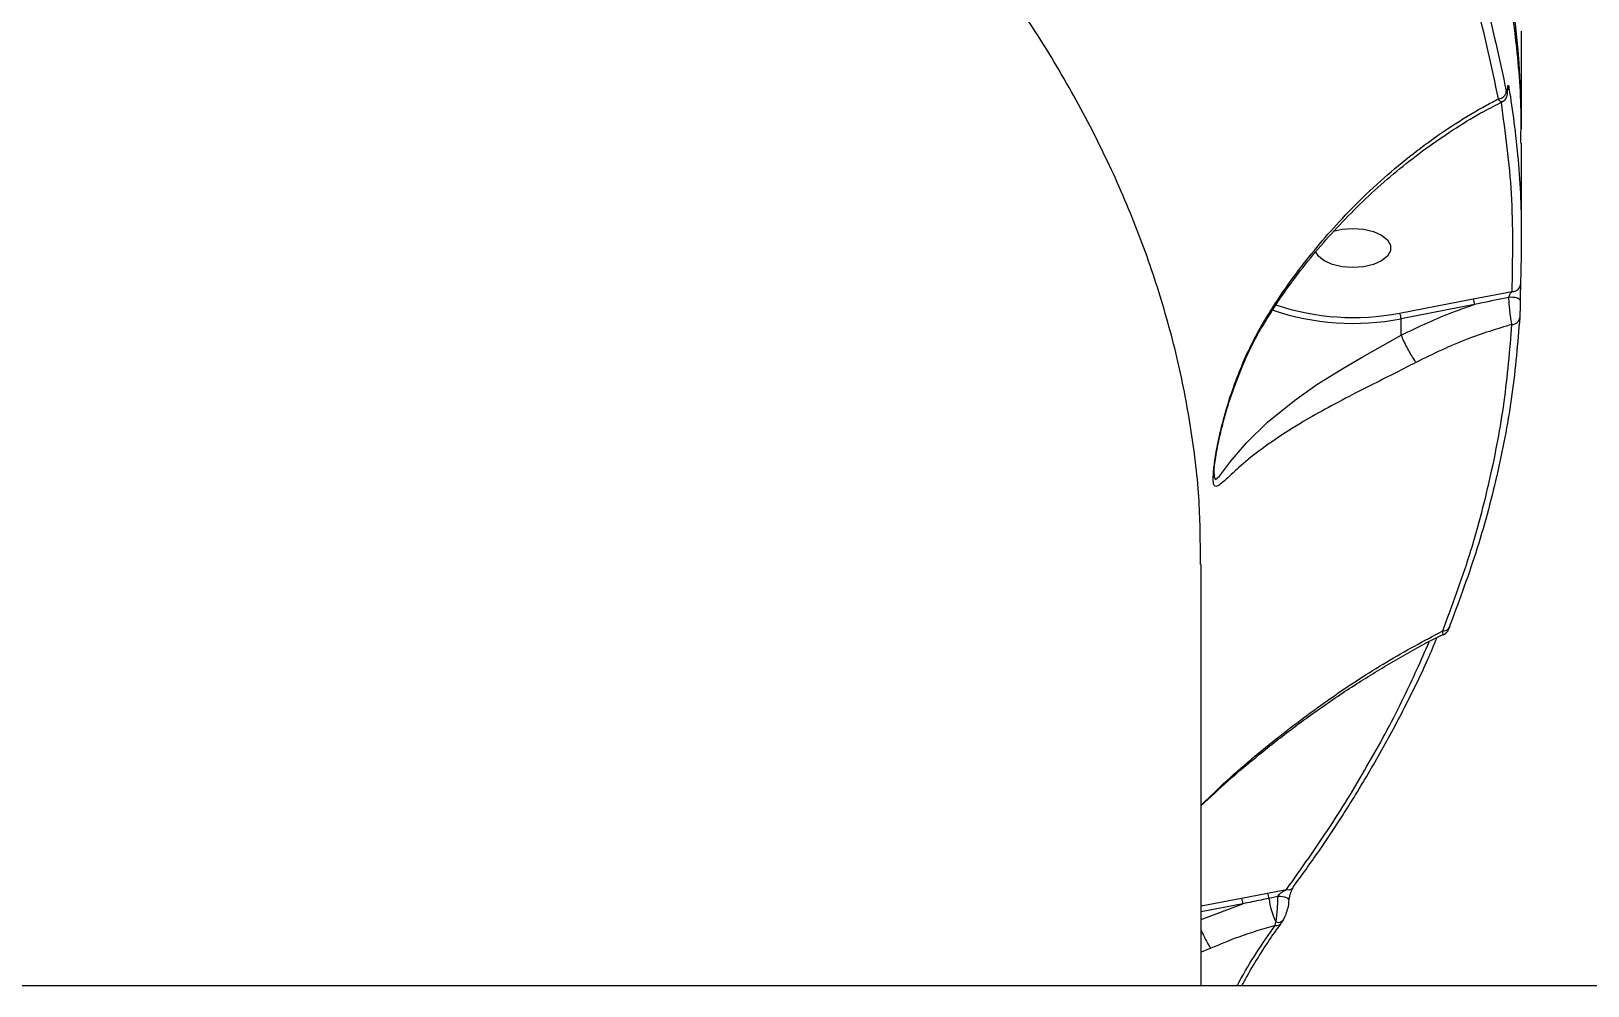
# Model space of a CAD drawing. Header units: millimetres. Extents: x -10881 to 8954, y -8695 to 5624.
# Drawn here: x -4271.4 to -4086.6, y 1703.8 to 1817.1 of the extents above; entities that cross this region are included whole.
import ezdxf

# ---------------------------------------------------------------- set-up
doc = ezdxf.new("R2010")
doc.units = ezdxf.units.MM
for name, color, linetype in [('DIKOM_ОБЪЕКТ', 7, 'Continuous'), ('DIKOM_РАЗМЕР_ЗОНА', 7, 'Continuous'), ('DIKOM_РАЗМЕР_ОБЪЕКТА', 7, 'Continuous')]:
    doc.layers.add(name, color=color, linetype=linetype)
doc.styles.add('style1', font='arial.ttf', dxfattribs={"width": 0.8})
doc.dimstyles.new('1-50', dxfattribs={"dimtxt": 300, "dimasz": 200, "dimexe": 100, "dimexo": 0, "dimgap": 100, "dimtad": 1, "dimtxsty": 'style1', "dimcen": 200, "dimclrd": 7, "dimclre": 7, "dimclrt": 7, "dimadec": 1, "dimazin": 2, "dimtfac": 1, "dimtmove": 0, "dimatfit": 2, "dimfxl": 0, "dimlwd": 25, "dimlwe": 18, "dimarcsym": 0})

# ---------------------------------------------------------------- blocks, each defined once
blk = doc.blocks.new('*D9')
at = {"layer": 'Defpoints', "color": 0, "transparency": 16777216}
for p in [(-9533.99, 4149), (-6877.05, 4149), (-2715.65, -5051.15)]:
    blk.add_point(p, dxfattribs=at)
at = {"layer": 'DIKOM_РАЗМЕР_ОБЪЕКТА', "color": 7, "lineweight": 18, "transparency": 16777216}
for p, q in [((-6877.05, 4149), (-9633.99, 4149)), ((-2715.65, -5051.15), (-9633.99, -5051.15))]:
    blk.add_line(p, q, dxfattribs=at)
at = {"layer": 'DIKOM_РАЗМЕР_ОБЪЕКТА', "color": 7, "lineweight": 25, "transparency": 16777216}
blk.add_line((-9533.99, -4851.15), (-9533.99, 3949), dxfattribs=at)
at = {"layer": 'DIKOM_РАЗМЕР_ОБЪЕКТА', "color": 7, "transparency": 16777216}
for points in [[(-9567.32, 3949), (-9500.66, 3949), (-9533.99, 4149)], [(-9567.32, -4851.15), (-9500.66, -4851.15), (-9533.99, -5051.15)]]:
    blk.add_solid(points, dxfattribs=at)
at = {"layer": 'DIKOM_РАЗМЕР_ОБЪЕКТА', "color": 7, "transparency": 16777216, "insert": (-9787.16, -451.07), "char_height": 300, "attachment_point": 5, "rotation": 90, "style": 'style1'}
blk.add_mtext('9200', dxfattribs=at)
blk = doc.blocks.new('*D10')
at = {"layer": 'Defpoints', "color": 0, "transparency": 16777216}
for p in [(-7152.73, 2730.8), (7385.22, 911.28), (7385.22, -7693.77)]:
    blk.add_point(p, dxfattribs=at)
at = {"layer": 'DIKOM_РАЗМЕР_ОБЪЕКТА', "color": 7, "lineweight": 18, "transparency": 16777216}
for p, q in [((-7152.73, 2730.8), (-7152.73, -7793.77)), ((7385.22, 911.28), (7385.22, -7793.77))]:
    blk.add_line(p, q, dxfattribs=at)
at = {"layer": 'DIKOM_РАЗМЕР_ОБЪЕКТА', "color": 7, "lineweight": 25, "transparency": 16777216}
blk.add_line((-6952.73, -7693.77), (7185.22, -7693.77), dxfattribs=at)
at = {"layer": 'DIKOM_РАЗМЕР_ОБЪЕКТА', "color": 7, "transparency": 16777216}
for points in [[(-6952.73, -7660.43), (-6952.73, -7727.1), (-7152.73, -7693.77)], [(7185.22, -7660.43), (7185.22, -7727.1), (7385.22, -7693.77)]]:
    blk.add_solid(points, dxfattribs=at)
at = {"layer": 'DIKOM_РАЗМЕР_ОБЪЕКТА', "color": 7, "transparency": 16777216, "insert": (116.24, -7440.59), "char_height": 300, "attachment_point": 5, "style": 'style1'}
blk.add_mtext('14500', dxfattribs=at)
blk = doc.blocks.new('*D11')
at = {"layer": 'Defpoints', "color": 0, "transparency": 16777216}
for p in [(-7028.45, 5624.13), (-10431.26, -7165.91), (-2784.83, -7165.91)]:
    blk.add_point(p, dxfattribs=at)
at = {"layer": 'DIKOM_РАЗМЕР_ЗОНА', "color": 7, "lineweight": 18, "transparency": 16777216}
for p, q in [((-7028.45, 5624.13), (-10531.26, 5624.13)), ((-2784.83, -7165.91), (-10531.26, -7165.91))]:
    blk.add_line(p, q, dxfattribs=at)
at = {"layer": 'DIKOM_РАЗМЕР_ЗОНА', "color": 7, "lineweight": 25, "transparency": 16777216}
blk.add_line((-10431.26, 5424.13), (-10431.26, -6965.91), dxfattribs=at)
at = {"layer": 'DIKOM_РАЗМЕР_ЗОНА', "color": 7, "transparency": 16777216}
for points in [[(-10464.6, 5424.13), (-10397.93, 5424.13), (-10431.26, 5624.13)], [(-10464.6, -6965.91), (-10397.93, -6965.91), (-10431.26, -7165.91)]]:
    blk.add_solid(points, dxfattribs=at)
at = {"layer": 'DIKOM_РАЗМЕР_ЗОНА', "color": 7, "transparency": 16777216, "insert": (-10684.43, -770.89), "char_height": 300, "attachment_point": 5, "rotation": 90, "style": 'style1'}
blk.add_mtext('12800', dxfattribs=at)
blk = doc.blocks.new('*D12')
at = {"layer": 'Defpoints', "color": 0, "transparency": 16777216}
for p in [(-9113.32, 3014.05), (8954.2, 2756.48), (8954.2, -8594.51)]:
    blk.add_point(p, dxfattribs=at)
at = {"layer": 'DIKOM_РАЗМЕР_ЗОНА', "color": 7, "lineweight": 18, "transparency": 16777216}
for p, q in [((-9113.32, 3014.05), (-9113.32, -8694.51)), ((8954.2, 2756.48), (8954.2, -8694.51))]:
    blk.add_line(p, q, dxfattribs=at)
at = {"layer": 'DIKOM_РАЗМЕР_ЗОНА', "color": 7, "lineweight": 25, "transparency": 16777216}
blk.add_line((-8913.32, -8594.51), (8754.2, -8594.51), dxfattribs=at)
at = {"layer": 'DIKOM_РАЗМЕР_ЗОНА', "color": 7, "transparency": 16777216}
for points in [[(-8913.32, -8561.18), (-8913.32, -8627.85), (-9113.32, -8594.51)], [(8754.2, -8561.18), (8754.2, -8627.85), (8954.2, -8594.51)]]:
    blk.add_solid(points, dxfattribs=at)
at = {"layer": 'DIKOM_РАЗМЕР_ЗОНА', "color": 7, "transparency": 16777216, "insert": (-79.56, -8341.34), "char_height": 300, "attachment_point": 5, "style": 'style1'}
blk.add_mtext('18000', dxfattribs=at)

msp = doc.modelspace()

# ---------------------------------------------------------------- linework, layer by layer
at = {"layer": 'DIKOM_ОБЪЕКТ', "color": 7, "linetype": 'Continuous', "lineweight": 15}
for p, q in [((-4094.514, 1805.515), (-4094.514, 1817.088)), ((-4108.983, 1783.639), (-4100.253, 1785.326)), ((-4100.077, 1784.657), (-4108.807, 1782.969)), ((-4100.253, 1785.326), (-4095.631, 1786.201)), ((-4108.807, 1781.016), (-4108.807, 1782.969)), ((-4108.806, 1781.012), (-4108.807, 1781.016)), ((-4131.001, 1764.601), (-4131.002, 1764.492)), ((-4127.757, 1714.228), (-4124.658, 1714.817)), ((-4124.658, 1714.817), (-4122.401, 1715.245)), ((-4123.428, 1714.407), (-4124.486, 1714.196)), ((-4132.514, 1713.309), (-4127.757, 1714.228)), ((-4132.514, 1711.688), (-4127.581, 1713.559)), ((-4127.581, 1713.559), (-4132.514, 1712.605)), ((-4122.089, 1713.975), (-4122.088, 1713.989)), ((-4123.736, 1710.979), (-4123.65, 1711.402)), ((-4131.381, 1708.282), (-4132.514, 1707.803)), ((-3761.35, 1703.825), (-6067.666, 1703.825))]:
    msp.add_line(p, q, dxfattribs=at)
at = {"layer": 'DIKOM_ОБЪЕКТ', "color": 7, "linetype": 'Continuous', "lineweight": 15, "flags": 128}
for points in [[(-4096.003, 1810.354), (-4096.023, 1810.186), (-4096.034, 1810.143)], [(-4114.514, 1793.686), (-4113.246, 1793.593), (-4112.081, 1793.319), (-4111.113, 1792.887), (-4110.421, 1792.332), (-4110.06, 1791.699), (-4110.06, 1791.04), (-4110.421, 1790.407), (-4111.113, 1789.852), (-4112.081, 1789.42), (-4113.246, 1789.146), (-4114.514, 1789.052), (-4115.782, 1789.146), (-4116.947, 1789.42), (-4117.915, 1789.852), (-4118.608, 1790.407), (-4118.944, 1790.963)], [(-4116.864, 1793.345), (-4115.782, 1793.593), (-4114.514, 1793.686)], [(-4094.672, 1785.119), (-4094.695, 1785.211), (-4094.775, 1785.297), (-4094.908, 1785.375), (-4095.086, 1785.438), (-4095.299, 1785.483), (-4095.533, 1785.507), (-4095.776, 1785.509), (-4096.012, 1785.49)], [(-4131.002, 1764.492), (-4131.004, 1764.275), (-4130.99, 1764.163), (-4130.833, 1763.909), (-4130.366, 1764.299), (-4129.773, 1765.069), (-4129.045, 1766.024), (-4127.162, 1768.24), (-4124.663, 1770.685), (-4121.453, 1773.288), (-4118.792, 1775.149), (-4115.716, 1777.083), (-4113.428, 1778.421), (-4110.988, 1779.796), (-4108.807, 1781.012), (-4108.806, 1781.012), (-4108.806, 1781.012)], [(-4122.088, 1713.989), (-4122.109, 1714.072), (-4122.207, 1714.175), (-4122.376, 1714.268), (-4122.602, 1714.342), (-4122.867, 1714.393), (-4123.15, 1714.415), (-4123.428, 1714.407)], [(-4123.023, 1711.252), (-4123.029, 1711.243), (-4123.08, 1711.184)]]:
    msp.add_lwpolyline(points, dxfattribs=at)
at = {"layer": 'DIKOM_ОБЪЕКТ', "color": 7, "linetype": 'Continuous', "lineweight": 15}
for centre, radius, start, end in [((-4212.41, 1804.93), 117.897, 0.2843, 24.38614), ((-4097.297, 1810.03), 0.978, 272.81657, 355.34478), ((-4095.552, 1787.121), 0.924, 265.07884, 355.36275), ((-4114.474, 1812.049), 28.936, 251.46519, 280.94027), ((-4101.388, 1784.671), 1.31, 359.38862, 30.02192), ((-4114.497, 1811.825), 29.411, 250.94843, 281.15501), ((-4110.117, 1782.983), 1.311, 359.38933, 30.02152), ((-4095.624, 1783.196), 0.906, 268.67851, 355.83416), ((-4103.767, 1746.741), 0.807, 263.44838, 357.34275), ((-4125.8, 1714.168), 1.314, 1.22642, 29.59813), ((-4122.205, 1716.005), 0.786, 255.50169, 319.89581), ((-4128.892, 1713.573), 1.31, 359.38862, 30.02192), ((-4116.431, 1715.085), 8.105, 186.2948, 207.02447), ((-4123.618, 1711.751), 0.781, 261.29267, 313.50758), ((-4123.372, 1712.099), 0.751, 248.22091, 324.4439)]:
    msp.add_arc(centre, radius, start, end, dxfattribs=at)
for points, knots in [([(-4132.614, 1753.818), (-4132.624, 1756.319), (-4132.645, 1761.59), (-4133.614, 1769.627), (-4135.186, 1777.921), (-4137.46, 1786.216), (-4140.407, 1794.489), (-4144.053, 1802.747), (-4148.391, 1810.953), (-4153.43, 1819.098), (-4158.972, 1826.887), (-4164.937, 1834.313), (-4171.25, 1841.382), (-4178.107, 1848.329), (-4185.028, 1854.707), (-4191.879, 1860.526), (-4198.564, 1865.816), (-4205.581, 1871), (-4214.584, 1877.218), (-4224.67, 1883.594), (-4235.916, 1890.065), (-4246.363, 1895.623), (-4257.244, 1900.974), (-4267.824, 1905.782), (-4277.982, 1910.075), (-4287.648, 1913.902), (-4297.557, 1917.571), (-4309.997, 1921.873), (-4324.137, 1926.323), (-4340.079, 1930.8), (-4355.355, 1934.645), (-4370.983, 1938.142), (-4386.903, 1941.275), (-4403.079, 1944.04), (-4419.487, 1946.421), (-4436.113, 1948.454), (-4447.34, 1949.481), (-4452.959, 1949.996)], [0, 0, 0, 0, 0.0266936, 0.0562694, 0.0859898, 0.1157619, 0.1458432, 0.1759783, 0.2064281, 0.2369338, 0.2675929, 0.2953731, 0.3231533, 0.3511052, 0.379057, 0.4016499, 0.4242427, 0.4469277, 0.4696128, 0.5076941, 0.5354082, 0.5631224, 0.5910077, 0.618893, 0.6414317, 0.6639705, 0.686601, 0.7092316, 0.7472211, 0.7786569, 0.8101548, 0.8417467, 0.8734016, 0.9049407, 0.9365426, 0.9682394, 1, 1, 1, 1]), ([(-4097.249, 1809.053), (-4098.04, 1812.814), (-4099.624, 1820.346), (-4103.49, 1831.576), (-4108.363, 1842.756), (-4112.606, 1850.098), (-4114.731, 1853.774)], [0, 0, 0, 0, 0.2482527, 0.4971938, 0.7482409, 1, 1, 1, 1]), ([(-4094.599, 1803.791), (-4094.576, 1804.884), (-4094.491, 1809.05), (-4095.12, 1816.285), (-4096.493, 1825.498), (-4098.705, 1834.691), (-4101.493, 1843.494), (-4103.908, 1849.181), (-4105.039, 1851.844)], [0, 0, 0, 0, 0.0676819, 0.2578746, 0.4480672, 0.6396592, 0.8312513, 1, 1, 1, 1]), ([(-4104.999, 1837.611), (-4104.253, 1835.985), (-4101.795, 1830.629), (-4098.774, 1821.402), (-4097.14, 1813.772), (-4096.322, 1809.951)], [0, 0, 0, 0, 0.1787272, 0.588782, 1, 1, 1, 1]), ([(-4096.162, 1810.148), (-4096.162, 1810.176), (-4096.159, 1810.315), (-4096.146, 1810.526), (-4096.114, 1810.679), (-4096.064, 1810.664), (-4096.025, 1810.464), (-4096.003, 1810.354)], [0, 0, 0, 0, 0.0440727, 0.2245474, 0.4337722, 0.6875081, 1, 1, 1, 1]), ([(-4124.675, 1783.304), (-4124.241, 1783.989), (-4123.078, 1785.824), (-4121.028, 1788.689), (-4117.63, 1792.951), (-4113.782, 1797.033), (-4109.559, 1800.827), (-4106.032, 1803.622), (-4102.396, 1806.137), (-4099.443, 1807.905), (-4097.722, 1808.806), (-4097.249, 1809.053)], [0, 0, 0, 0, 0.060117, 0.1609822, 0.2618618, 0.4689754, 0.5884105, 0.7078537, 0.8306446, 0.9534372, 1, 1, 1, 1]), ([(-4124.537, 1783.223), (-4124.337, 1783.55), (-4123.505, 1784.917), (-4121.851, 1787.243), (-4119.57, 1790.206), (-4117.076, 1793.098), (-4114.399, 1795.904), (-4111.555, 1798.591), (-4108.568, 1801.129), (-4105.457, 1803.502), (-4102.255, 1805.663), (-4099.343, 1807.421), (-4097.507, 1808.338), (-4096.763, 1808.709)], [0, 0, 0, 0, 0.0284432, 0.1187764, 0.2118341, 0.3077041, 0.40629, 0.5072874, 0.6101692, 0.7145888, 0.8211099, 0.9275311, 1, 1, 1, 1]), ([(-4096.781, 1808.748), (-4096.825, 1808.726), (-4096.941, 1808.667), (-4097.115, 1808.849), (-4097.23, 1809.024), (-4097.249, 1809.053)], [0, 0, 0, 0, 0.3332196, 0.8892047, 1, 1, 1, 1]), ([(-4095.631, 1786.201), (-4095.551, 1790.076), (-4095.396, 1797.562), (-4096.416, 1805.031), (-4096.908, 1808.634)], [0, 0, 0, 0, 0.5175632, 1, 1, 1, 1]), ([(-4096.769, 1808.731), (-4096.737, 1808.743), (-4096.617, 1808.789), (-4096.463, 1808.941), (-4096.322, 1809.139), (-4096.244, 1809.33), (-4096.201, 1809.507), (-4096.17, 1809.722), (-4096.165, 1809.95), (-4096.161, 1810.097)], [0, 0, 0, 0, 0.0530532, 0.1990059, 0.3266044, 0.4415898, 0.551233, 0.7097877, 1, 1, 1, 1]), ([(-4096.322, 1809.951), (-4096.298, 1809.841), (-4096.257, 1809.648), (-4096.208, 1809.641), (-4096.178, 1809.792), (-4096.166, 1809.995), (-4096.163, 1810.126), (-4096.162, 1810.148)], [0, 0, 0, 0, 0.3277202, 0.573894, 0.77963, 0.9627747, 1, 1, 1, 1]), ([(-4096.157, 1810.121), (-4096.156, 1810.161), (-4096.154, 1810.265), (-4096.147, 1810.341), (-4096.146, 1810.346), (-4096.146, 1810.348)], [0, 0, 0, 0, 0.3330294, 0.8624678, 1, 1, 1, 1]), ([(-4096.003, 1810.354), (-4095.948, 1810.012), (-4095.673, 1808.302), (-4095.037, 1803.569), (-4094.427, 1796.139), (-4094.563, 1790.079), (-4094.632, 1787.046)], [0, 0, 0, 0, 0.0441412, 0.2207137, 0.6100127, 1, 1, 1, 1]), ([(-4094.514, 1792.143), (-4094.514, 1793.363), (-4094.514, 1797.28), (-4094.514, 1801.136), (-4094.514, 1803.791)], [0, 0, 0, 0, 0.31153242, 1, 1, 1, 1]), ([(-4094.632, 1787.046), (-4094.633, 1787.009), (-4094.639, 1786.873), (-4094.649, 1786.56), (-4094.66, 1786.092), (-4094.669, 1785.59), (-4094.671, 1785.276), (-4094.672, 1785.119)], [0, 0, 0, 0, 0.0918816, 0.335558, 0.5630753, 0.7814373, 1, 1, 1, 1]), ([(-4108.807, 1781.016), (-4106.676, 1782.033), (-4103.806, 1783.403), (-4100.842, 1784.4), (-4100.077, 1784.657)], [0, 0, 0, 0, 0.7421802, 1, 1, 1, 1]), ([(-4096.012, 1785.49), (-4097.117, 1785.269), (-4098.474, 1784.999), (-4099.827, 1784.71), (-4100.077, 1784.657)], [0, 0, 0, 0, 0.8148012, 1, 1, 1, 1]), ([(-4096.012, 1785.49), (-4096.004, 1785.536), (-4095.995, 1785.591), (-4095.959, 1785.707), (-4095.902, 1785.842), (-4095.8, 1786.013), (-4095.706, 1786.13), (-4095.648, 1786.185), (-4095.631, 1786.201)], [0, 0, 0, 0, 0.1522482, 0.1824919, 0.3869018, 0.6239511, 0.8956515, 1, 1, 1, 1]), ([(-4095.644, 1782.29), (-4095.658, 1782.35), (-4095.708, 1782.569), (-4095.796, 1783.088), (-4095.893, 1783.868), (-4095.971, 1784.704), (-4095.998, 1785.226), (-4096.012, 1785.49)], [0, 0, 0, 0, 0.0902993, 0.3322162, 0.5590657, 0.7775841, 1, 1, 1, 1]), ([(-4094.672, 1785.119), (-4094.673, 1784.958), (-4094.675, 1784.637), (-4094.684, 1784.121), (-4094.697, 1783.637), (-4094.709, 1783.31), (-4094.717, 1783.169), (-4094.719, 1783.131)], [0, 0, 0, 0, 0.216891, 0.4334722, 0.6619726, 0.9080849, 1, 1, 1, 1]), ([(-4107.046, 1777.787), (-4107.836, 1777.379), (-4109.493, 1776.522), (-4112.036, 1775.247), (-4114.901, 1773.795), (-4117.885, 1772.216), (-4121.198, 1770.33), (-4124.314, 1768.307), (-4127.018, 1766.279), (-4129.063, 1764.398), (-4130.29, 1763.248), (-4130.89, 1762.974), (-4131.106, 1763.425), (-4131.113, 1764.475), (-4130.919, 1766.172), (-4130.556, 1768.213), (-4129.772, 1771.638), (-4128.277, 1776.312), (-4126.299, 1780.594), (-4124.951, 1782.843), (-4124.675, 1783.304)], [0, 0, 0, 0, 0.039972, 0.0838375, 0.127732, 0.1889333, 0.2502303, 0.3350389, 0.419981, 0.5024357, 0.584612, 0.6297421, 0.6580817, 0.6869127, 0.7179993, 0.7532858, 0.7887207, 0.8822415, 0.975869, 1, 1, 1, 1]), ([(-4131.009, 1764.492), (-4131.009, 1764.555), (-4131.009, 1764.719), (-4130.973, 1765.241), (-4130.878, 1766.048), (-4130.706, 1767.148), (-4130.43, 1768.552), (-4130.021, 1770.308), (-4129.406, 1772.515), (-4128.501, 1775.242), (-4127.262, 1778.267), (-4125.922, 1781.019), (-4124.92, 1782.606), (-4124.532, 1783.22)], [0, 0, 0, 0, 0.0253078, 0.0659986, 0.1164643, 0.1768516, 0.2462755, 0.3315366, 0.4393783, 0.5725786, 0.737886, 0.8986049, 1, 1, 1, 1]), ([(-4124.56, 1783.237), (-4124.569, 1783.241), (-4124.581, 1783.246), (-4124.661, 1783.295), (-4124.675, 1783.304)], [0, 0, 0, 0, 0.8256744, 1, 1, 1, 1]), ([(-4094.719, 1783.131), (-4094.975, 1780.087), (-4095.488, 1773.995), (-4097.222, 1764.871), (-4099.606, 1755.757), (-4101.842, 1749.723), (-4102.961, 1746.704)], [0, 0, 0, 0, 0.2488775, 0.4981996, 0.7488726, 1, 1, 1, 1]), ([(-4108.806, 1781.012), (-4108.709, 1780.788), (-4108.515, 1780.34), (-4108.132, 1779.572), (-4107.734, 1778.839), (-4107.369, 1778.235), (-4107.152, 1777.921), (-4107.06, 1777.805), (-4107.046, 1777.787)], [0, 0, 0, 0, 0.1975765, 0.3951529, 0.5927296, 0.7903069, 0.9681074, 1, 1, 1, 1]), ([(-4095.644, 1782.29), (-4097.43, 1781.758), (-4101.309, 1780.602), (-4105.036, 1778.774), (-4107.046, 1777.787)], [0, 0, 0, 0, 0.4604881, 1, 1, 1, 1]), ([(-4103.859, 1745.939), (-4102.753, 1748.926), (-4100.538, 1754.904), (-4098.16, 1763.971), (-4096.417, 1773.103), (-4095.902, 1779.226), (-4095.644, 1782.29)], [0, 0, 0, 0, 0.2488778, 0.4982002, 0.748873, 1, 1, 1, 1]), ([(-4132.514, 1703.825), (-4132.514, 1708.199), (-4132.514, 1717.42), (-4132.514, 1731.327), (-4132.514, 1743.627), (-4132.514, 1751.071), (-4132.514, 1753.819)], [0, 0, 0, 0, 0.2587896, 0.5455429, 0.8322963, 1, 1, 1, 1]), ([(-4132.514, 1725.261), (-4131.771, 1725.991), (-4128.892, 1728.822), (-4123.753, 1733.115), (-4117.15, 1738.053), (-4110.543, 1742.363), (-4106.086, 1744.748), (-4103.859, 1745.939)], [0, 0, 0, 0, 0.083024, 0.3218273, 0.5477511, 0.7740594, 1, 1, 1, 1]), ([(-4103.775, 1745.484), (-4103.778, 1745.474), (-4103.791, 1745.425), (-4103.823, 1745.629), (-4103.852, 1745.877), (-4103.859, 1745.939)], [0, 0, 0, 0, 0.1659403, 0.7900169, 1, 1, 1, 1]), ([(-4103.766, 1745.464), (-4103.691, 1745.507), (-4103.526, 1745.602), (-4103.336, 1745.815), (-4103.15, 1746.094), (-4103.056, 1746.341), (-4102.999, 1746.491)], [0, 0, 0, 0, 0.1555154, 0.3416649, 0.5987254, 1, 1, 1, 1]), ([(-4132.514, 1725.207), (-4131.452, 1726.203), (-4129.183, 1728.328), (-4125.547, 1731.39), (-4121.59, 1734.481), (-4117.385, 1737.498), (-4113.019, 1740.383), (-4108.584, 1743.005), (-4105.508, 1744.71), (-4103.917, 1745.457), (-4103.791, 1745.516)], [0, 0, 0, 0, 0.1175447, 0.2509995, 0.3901675, 0.5353933, 0.6882168, 0.8391526, 0.9872471, 1, 1, 1, 1]), ([(-4122.401, 1715.245), (-4120.636, 1717.738), (-4117.103, 1722.727), (-4112.495, 1730.347), (-4108.55, 1737.65), (-4106.433, 1742.449), (-4105.464, 1744.646)], [0, 0, 0, 0, 0.2593384, 0.5190303, 0.779793, 1, 1, 1, 1]), ([(-4121.627, 1715.518), (-4120.597, 1716.934), (-4118.213, 1720.212), (-4114.832, 1725.415), (-4111.426, 1731.1), (-4108.361, 1736.822), (-4106.061, 1741.501), (-4104.895, 1744.287), (-4104.537, 1745.141)], [0, 0, 0, 0, 0.1467729, 0.3397879, 0.5321922, 0.7237972, 0.9153562, 1, 1, 1, 1]), ([(-4123.65, 1711.402), (-4123.619, 1711.607), (-4123.549, 1712.058), (-4123.477, 1712.869), (-4123.432, 1713.699), (-4123.429, 1714.167), (-4123.428, 1714.407)], [0, 0, 0, 0, 0.2543422, 0.5586974, 0.7734627, 1, 1, 1, 1]), ([(-4123.428, 1714.407), (-4123.417, 1714.436), (-4123.398, 1714.491), (-4123.323, 1714.603), (-4123.169, 1714.769), (-4122.887, 1714.987), (-4122.614, 1715.145), (-4122.439, 1715.227), (-4122.401, 1715.245)], [0, 0, 0, 0, 0.06447635, 0.11806427, 0.26899105, 0.52948178, 0.89960443, 1, 1, 1, 1]), ([(-4122.051, 1714.289), (-4122.051, 1714.292), (-4122.038, 1714.386), (-4121.985, 1714.602), (-4121.885, 1714.935), (-4121.747, 1715.268), (-4121.624, 1715.474), (-4121.598, 1715.505), (-4121.597, 1715.507)], [0, 0, 0, 0, 0.0055201, 0.1655324, 0.3733712, 0.6470121, 0.9769801, 1, 1, 1, 1]), ([(-4124.486, 1714.196), (-4124.799, 1714.134), (-4125.832, 1713.927), (-4126.863, 1713.71), (-4127.581, 1713.559)], [0, 0, 0, 0, 0.3030029, 1, 1, 1, 1]), ([(-4122.776, 1711.672), (-4122.688, 1711.828), (-4122.49, 1712.183), (-4122.269, 1712.873), (-4122.115, 1713.524), (-4122.106, 1713.87), (-4122.104, 1713.976)], [0, 0, 0, 0, 0.25447786, 0.57833737, 0.8706532, 1, 1, 1, 1]), ([(-4122.086, 1713.988), (-4122.084, 1714.022), (-4122.079, 1714.114), (-4122.062, 1714.221), (-4122.051, 1714.289)], [0, 0, 0, 0, 0.3649954, 1, 1, 1, 1]), ([(-4123.736, 1710.979), (-4125.187, 1710.559), (-4127.766, 1709.813), (-4130.281, 1708.748), (-4131.381, 1708.282)], [0, 0, 0, 0, 0.5623929, 1, 1, 1, 1]), ([(-4128.262, 1703.825), (-4128.188, 1703.964), (-4127.421, 1705.423), (-4125.889, 1707.919), (-4124.473, 1709.932), (-4123.736, 1710.979)], [0, 0, 0, 0, 0.0483729, 0.50533, 1, 1, 1, 1]), ([(-4127.705, 1703.825), (-4127.494, 1704.215), (-4126.789, 1705.517), (-4125.591, 1707.492), (-4124.248, 1709.574), (-4123.417, 1710.696), (-4123.064, 1711.172)], [0, 0, 0, 0, 0.1352798, 0.4509291, 0.7671308, 1, 1, 1, 1]), ([(-4123.034, 1711.26), (-4122.992, 1711.307), (-4122.893, 1711.422), (-4122.815, 1711.569), (-4122.77, 1711.655)], [0, 0, 0, 0, 0.412322, 1, 1, 1, 1]), ([(-4132.514, 1710.42), (-4132.463, 1710.294), (-4132.306, 1709.911), (-4131.999, 1709.285), (-4131.678, 1708.708), (-4131.479, 1708.409), (-4131.396, 1708.301), (-4131.381, 1708.282)], [0, 0, 0, 0, 0.144809, 0.4408842, 0.7369605, 0.9530462, 1, 1, 1, 1])]:
    msp.add_open_spline(points, degree=3, knots=knots, dxfattribs=at)

# ---------------------------------------------------------------- dimensions: what is measured, and where the dimension line sits
at = {"layer": 'DIKOM_РАЗМЕР_ЗОНА'}
dim = msp.add_linear_dim(base=(-10431.262, -7165.906), p1=(-7028.448, 5624.134), p2=(-2784.833, -7165.906), angle=90, text='12800', dimstyle='1-50', dxfattribs=at)
dim.commit()
dim.dimension.update_dxf_attribs({"geometry": '*D11', "text_midpoint": (-10431.262, -770.886), "dimtype": 160})
dim = msp.add_linear_dim(base=(8954.2, -8594.513), p1=(-9113.319, 3014.045), p2=(8954.2, 2756.48), text='18000', dimstyle='1-50', dxfattribs=at)
dim.commit()
dim.dimension.update_dxf_attribs({"geometry": '*D12', "text_midpoint": (-79.559, -8594.513), "dimtype": 160})
at = {"layer": 'DIKOM_РАЗМЕР_ОБЪЕКТА'}
dim = msp.add_linear_dim(base=(-9533.989, 4149.001), p1=(-2715.652, -5051.147), p2=(-6877.054, 4149.001), angle=90, text='9200', dimstyle='1-50', dxfattribs=at)
dim.commit()
dim.dimension.update_dxf_attribs({"geometry": '*D9', "text_midpoint": (-9533.989, -451.073), "dimtype": 160})
dim = msp.add_linear_dim(base=(7385.217, -7693.766), p1=(-7152.73, 2730.795), p2=(7385.217, 911.281), text='14500', dimstyle='1-50', dxfattribs=at)
dim.commit()
dim.dimension.update_dxf_attribs({"geometry": '*D10', "text_midpoint": (116.244, -7693.766), "dimtype": 160})

doc.saveas('drawing.dxf')
